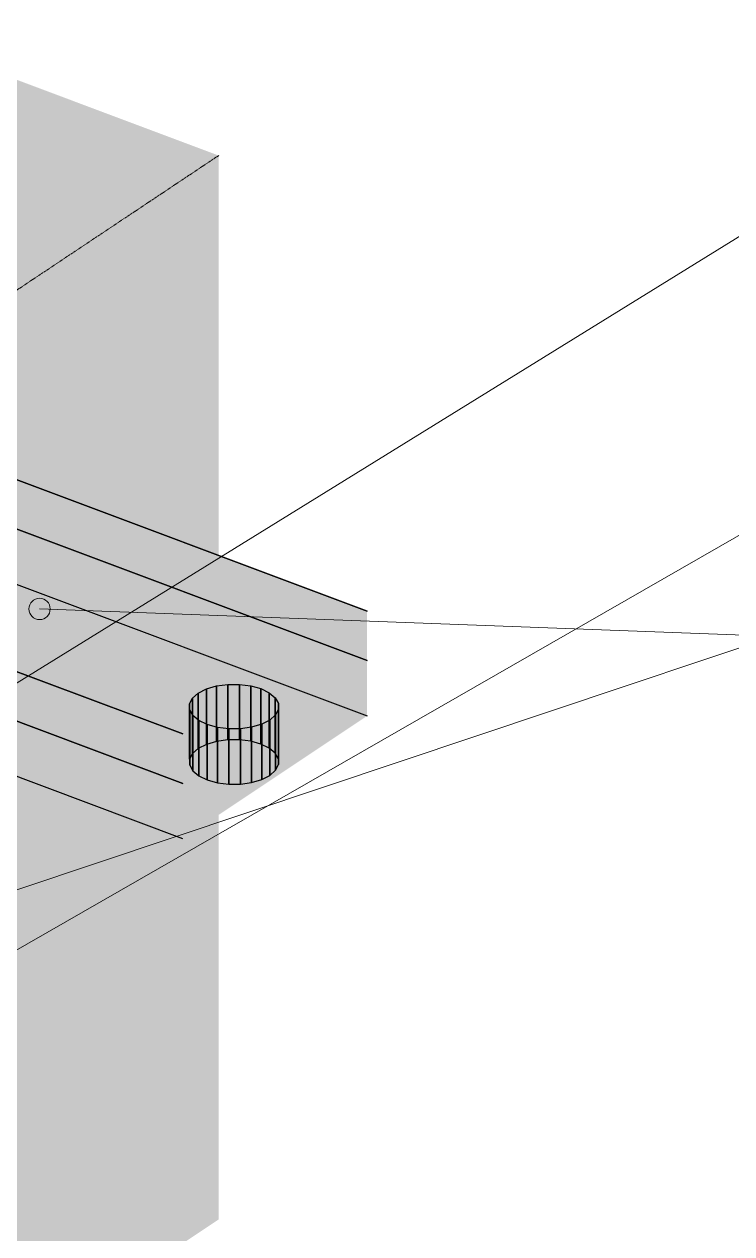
# Model space of a CAD drawing. Header units: millimetres. Extents: x 50 to 612415, y 2 to 4150.
# Drawn here: x 556097 to 556430, y 1045 to 1614 of the extents above; entities that cross this region are included whole.
import ezdxf

# ---------------------------------------------------------------- set-up
doc = ezdxf.new("R2010")
doc.units = ezdxf.units.MM
doc.linetypes.add('DASHED', pattern=[1.524, 1.27, -0.254])
for name, color, linetype, lineweight in [('DIM', 7, 'Continuous', 13), ('HATCH', 8, 'Continuous', 9), ('HIDDEN', 8, 'DASHED', 13), ('OUTLINE', 7, 'Continuous', 25)]:
    doc.layers.add(name, color=color, linetype=linetype, lineweight=lineweight)

msp = doc.modelspace()

# ---------------------------------------------------------------- hatches: boundary and pattern name
at = {"layer": 'HATCH', "true_color": 0xeef1ef}
for points in [[(555645.308, 1289.773), (556092.661, 1588.009), (556188.867, 1551.932), (555741.513, 1253.696)], [(556188.867, 1451.241), (556188.867, 1551.932), (555741.513, 1253.696), (555741.513, 1202.259), (555965.19, 1275.445)], [(556188.867, 1449.793), (556188.867, 1451.241), (555965.19, 1275.445), (555968.797, 1276.455)], [(556188.867, 1446.508), (556188.867, 1449.793), (555968.797, 1276.455), (555971.438, 1274.403)], [(556188.867, 1446.508), (555971.438, 1274.403), (556188.867, 1421.005)], [(556188.867, 1421.005), (555971.438, 1274.403), (556188.867, 1420.569)], [(556188.867, 1420.569), (555971.438, 1274.403), (556188.867, 1419.355)], [(556188.867, 1419.355), (555971.438, 1274.403), (556188.867, 1417.688)], [(556188.867, 1417.688), (555971.438, 1274.403), (555972.405, 1269.841), (556188.867, 1414.148)], [(556188.867, 1408.941), (556188.867, 1412.489), (555972.405, 1269.841), (555971.438, 1263.989)], [(556188.867, 1412.489), (556188.867, 1414.148), (555972.405, 1269.841)], [(556188.867, 1405.43), (556188.867, 1406.357), (555968.797, 1258.416), (555965.19, 1254.616)], [(556188.867, 1404.187), (556188.867, 1405.43), (555965.19, 1254.616)], [(556188.867, 1404.187), (555965.19, 1254.616), (556188.867, 1366.74)], [(556188.867, 1406.357), (556188.867, 1408.941), (555971.438, 1263.989), (555968.797, 1258.416)], [(556188.867, 1366.74), (555965.19, 1254.616), (555972.405, 1134.452), (556188.867, 1282.048)], [(556188.867, 1282.048), (555972.405, 1134.452), (556188.867, 1281.623)], [(556188.867, 1281.623), (555972.405, 1134.452), (556188.867, 1280.419)], [(556188.867, 1280.419), (555972.405, 1134.452), (556188.867, 1278.76)], [(556188.867, 1270.969), (556188.867, 1273.552), (555971.438, 1128.6), (555968.797, 1123.028)], [(556188.867, 1273.552), (556188.867, 1277.1), (555972.405, 1134.452), (555971.438, 1128.6)], [(556188.867, 1277.1), (556188.867, 1278.76), (555972.405, 1134.452)], [(556188.867, 1270.042), (556188.867, 1270.969), (555968.797, 1123.028), (555965.19, 1119.227)], [(556188.867, 1268.798), (556188.867, 1270.042), (555965.19, 1119.227)], [(556188.867, 1268.345), (556188.867, 1268.798), (555965.19, 1119.227)], [(556188.867, 1268.345), (555965.19, 1119.227), (556188.867, 1170.127)], [(556188.867, 1052.036), (556188.867, 1169.719), (555961.582, 1118.217), (555868.27, 838.304)], [(556188.867, 1170.127), (555965.19, 1119.227), (555961.582, 1118.217), (556188.867, 1169.986)], [(556188.867, 1169.986), (555961.582, 1118.217), (556188.867, 1169.719)]]:
    msp.add_hatch(color=7, dxfattribs=at).paths.add_polyline_path(points)
at = {"layer": 'HATCH', "true_color": 0xb7bcc0}
for points in [[(556175.638, 1282.558), (556037.344, 1420.853), (555950.759, 1363.13), (556172.031, 1280.153)], [(556258.615, 1337.876), (556037.344, 1420.853), (556175.638, 1282.558)], [(556251.909, 1310.181), (556258.615, 1314.651), (556008.482, 1408.451), (556087.569, 1346.402)], [(556175.638, 1259.333), (556172.031, 1256.928), (555950.759, 1339.905), (556037.344, 1397.628)], [(556258.615, 1314.651), (556175.638, 1259.333), (556037.344, 1397.628)], [(556251.909, 1284.144), (556087.569, 1320.366), (556008.482, 1382.415), (556258.615, 1288.615)], [(555921.897, 1350.728), (556176.729, 1288.872), (556058.388, 1331.487)], [(555921.897, 1350.728), (556172.031, 1256.928), (556190.857, 1269.479), (556176.729, 1288.872)], [(556251.474, 1309.891), (556251.909, 1310.181), (556087.569, 1346.402), (556090.368, 1344.039)], [(556250.877, 1309.492), (556251.474, 1309.891), (556090.368, 1344.039), (556091.849, 1341.393)], [(556250.155, 1309.012), (556250.877, 1309.492), (556091.849, 1341.393), (556091.909, 1338.647)], [(556090.546, 1335.986), (556087.851, 1333.592), (556203.921, 1302.77)], [(556249.366, 1308.485), (556250.155, 1309.012), (556091.909, 1338.647), (556090.546, 1335.986)], [(556090.546, 1335.986), (556203.921, 1302.77), (556208.709, 1301.423)], [(556238.172, 1301.022), (556249.366, 1308.485), (556090.546, 1335.986), (556208.709, 1301.423)], [(556176.552, 1296.925), (556063.176, 1330.14), (556058.388, 1331.487)], [(556175.188, 1294.264), (556176.552, 1296.925), (556058.388, 1331.487)], [(556175.249, 1291.517), (556175.188, 1294.264), (556058.388, 1331.487)], [(556176.729, 1288.872), (556175.249, 1291.517), (556058.388, 1331.487)], [(556176.552, 1296.925), (556068.498, 1329.458), (556063.176, 1330.14)], [(556176.552, 1296.925), (556079.282, 1330.229), (556073.992, 1329.489)], [(556176.552, 1296.925), (556084.01, 1331.628), (556079.282, 1330.229)], [(556176.552, 1296.925), (556087.851, 1333.592), (556084.01, 1331.628)], [(556087.851, 1333.592), (556193.106, 1303.422), (556198.599, 1303.452)], [(556087.851, 1333.592), (556198.599, 1303.452), (556203.921, 1302.77)], [(556087.851, 1333.592), (556187.815, 1302.682), (556193.106, 1303.422)], [(556087.851, 1333.592), (556183.088, 1301.282), (556187.815, 1302.682)], [(556087.851, 1333.592), (556179.246, 1299.319), (556183.088, 1301.282)], [(556176.552, 1296.925), (556179.246, 1299.319), (556087.851, 1333.592)], [(556058.388, 1305.451), (556176.729, 1262.836), (555921.897, 1324.692)], [(556176.729, 1262.836), (556190.857, 1243.443), (556172.031, 1230.892), (555921.897, 1324.692)], [(556176.552, 1296.925), (556073.992, 1329.489), (556068.498, 1329.458)], [(556251.474, 1283.855), (556090.368, 1318.002), (556087.569, 1320.366), (556251.909, 1284.144)], [(556250.877, 1283.456), (556091.849, 1315.357), (556090.368, 1318.002), (556251.474, 1283.855)], [(556250.155, 1282.975), (556091.909, 1312.61), (556091.849, 1315.357), (556250.877, 1283.456)], [(556084.01, 1305.592), (556087.851, 1307.556), (556176.552, 1270.889)], [(556203.921, 1276.734), (556087.851, 1307.556), (556090.546, 1309.949)], [(556198.599, 1277.416), (556193.106, 1277.386), (556087.851, 1307.556)], [(556203.921, 1276.734), (556198.599, 1277.416), (556087.851, 1307.556)], [(556193.106, 1277.386), (556187.815, 1276.646), (556087.851, 1307.556)], [(556187.815, 1276.646), (556183.088, 1275.246), (556087.851, 1307.556)], [(556183.088, 1275.246), (556179.246, 1273.282), (556087.851, 1307.556)], [(556087.851, 1307.556), (556179.246, 1273.282), (556176.552, 1270.889)], [(556249.366, 1282.449), (556090.546, 1309.949), (556091.909, 1312.61), (556250.155, 1282.975)], [(556208.709, 1275.387), (556203.921, 1276.734), (556090.546, 1309.949)], [(556238.172, 1274.986), (556208.709, 1275.387), (556090.546, 1309.949), (556249.366, 1282.449)], [(556058.388, 1305.451), (556063.176, 1304.104), (556176.552, 1270.889)], [(556058.388, 1305.451), (556176.552, 1270.889), (556175.188, 1268.228)], [(556058.388, 1305.451), (556175.188, 1268.228), (556175.249, 1265.481)], [(556058.388, 1305.451), (556175.249, 1265.481), (556176.729, 1262.836)], [(556063.176, 1304.104), (556068.498, 1303.422), (556176.552, 1270.889)], [(556068.498, 1303.422), (556073.992, 1303.452), (556176.552, 1270.889)], [(556073.992, 1303.452), (556079.282, 1304.192), (556176.552, 1270.889)], [(556079.282, 1304.192), (556084.01, 1305.592), (556176.552, 1270.889)], [(556236.192, 1299.703), (556238.172, 1301.022), (556208.709, 1301.423), (556212.636, 1299.502)], [(556233.361, 1297.815), (556236.192, 1299.703), (556212.636, 1299.502), (556215.435, 1297.139)], [(556229.754, 1295.41), (556233.361, 1297.815), (556215.435, 1297.139), (556216.915, 1294.493)], [(556221.467, 1289.886), (556225.631, 1292.662), (556216.976, 1291.747), (556215.612, 1289.086)], [(556225.631, 1292.662), (556229.754, 1295.41), (556216.915, 1294.493), (556216.976, 1291.747)], [(556190.857, 1269.479), (556191.306, 1269.779), (556179.528, 1286.508), (556176.729, 1288.872)], [(556191.306, 1269.779), (556192.474, 1270.557), (556183.455, 1284.587), (556179.528, 1286.508)], [(556192.474, 1270.557), (556194.454, 1271.877), (556188.243, 1283.24), (556183.455, 1284.587)], [(556214.368, 1285.154), (556215.4, 1285.841), (556209.076, 1284.728), (556204.349, 1283.329)], [(556205.015, 1278.918), (556214.368, 1285.154), (556204.349, 1283.329)], [(556215.4, 1285.841), (556217.87, 1287.488), (556212.918, 1286.692), (556209.076, 1284.728)], [(556217.87, 1287.488), (556221.467, 1289.886), (556215.612, 1289.086), (556212.918, 1286.692)], [(556194.454, 1271.877), (556197.285, 1273.765), (556193.565, 1282.558), (556188.243, 1283.24)], [(556197.285, 1273.765), (556200.892, 1276.169), (556199.058, 1282.589), (556193.565, 1282.558)], [(556200.892, 1276.169), (556205.015, 1278.918), (556204.349, 1283.329), (556199.058, 1282.589)], [(556236.192, 1273.666), (556212.636, 1273.466), (556208.709, 1275.387), (556238.172, 1274.986)], [(556233.361, 1271.779), (556215.435, 1271.102), (556212.636, 1273.466), (556236.192, 1273.666)], [(556229.754, 1269.374), (556216.915, 1268.457), (556215.435, 1271.102), (556233.361, 1271.779)], [(556225.631, 1266.626), (556216.976, 1265.71), (556216.915, 1268.457), (556229.754, 1269.374)], [(556190.857, 1243.443), (556176.729, 1262.836), (556179.528, 1260.472), (556191.306, 1243.742)], [(556217.87, 1261.451), (556212.918, 1260.656), (556215.612, 1263.049), (556221.467, 1263.849)], [(556221.467, 1263.849), (556215.612, 1263.049), (556216.976, 1265.71), (556225.631, 1266.626)], [(556191.306, 1243.742), (556179.528, 1260.472), (556183.455, 1258.551), (556192.474, 1244.521)], [(556192.474, 1244.521), (556183.455, 1258.551), (556188.243, 1257.204), (556194.454, 1245.841)], [(556194.454, 1245.841), (556188.243, 1257.204), (556193.565, 1256.522), (556197.285, 1247.728)], [(556197.285, 1247.728), (556193.565, 1256.522), (556199.058, 1256.552), (556200.892, 1250.133)], [(556200.892, 1250.133), (556199.058, 1256.552), (556204.349, 1257.292), (556205.015, 1252.881)], [(556214.368, 1259.117), (556204.349, 1257.292), (556209.076, 1258.692), (556215.4, 1259.805)], [(556205.015, 1252.881), (556204.349, 1257.292), (556214.368, 1259.117)], [(556215.4, 1259.805), (556209.076, 1258.692), (556212.918, 1260.656), (556217.87, 1261.451)]]:
    msp.add_hatch(color=9, dxfattribs=at).paths.add_polyline_path(points)
at = {"layer": 'HATCH', "true_color": 0xacb1b5}
for points in [[(556258.615, 1314.651), (556037.344, 1397.628), (556037.344, 1420.853), (556258.615, 1337.876)], [(556008.482, 1382.415), (556258.615, 1288.615), (556258.615, 1314.651), (556008.482, 1408.451)], [(555950.759, 1339.905), (556172.031, 1256.928), (556172.031, 1280.153), (555950.759, 1363.13)], [(556172.031, 1230.892), (555921.897, 1324.692), (555921.897, 1350.728), (556172.031, 1256.928)]]:
    msp.add_hatch(color=253, dxfattribs=at).paths.add_polyline_path(points)
at = {"layer": 'HATCH', "true_color": 0xadb2b6}
for points in [[(556187.815, 1276.646), (556183.088, 1275.246), (556183.088, 1301.282), (556187.815, 1302.682)], [(556208.709, 1275.387), (556203.921, 1276.734), (556203.921, 1302.77), (556208.709, 1301.423)], [(556183.455, 1258.551), (556188.243, 1257.204), (556188.243, 1283.24), (556183.455, 1284.587)], [(556204.349, 1257.292), (556209.076, 1258.692), (556209.076, 1284.728), (556204.349, 1283.329)]]:
    msp.add_hatch(color=253, dxfattribs=at).paths.add_polyline_path(points)
at = {"layer": 'HATCH', "true_color": 0xaeb3b7}
for points in [[(556193.106, 1277.386), (556187.815, 1276.646), (556187.815, 1302.682), (556193.106, 1303.422)], [(556203.921, 1276.734), (556198.599, 1277.416), (556198.599, 1303.452), (556203.921, 1302.77)], [(556188.243, 1257.204), (556193.565, 1256.522), (556193.565, 1282.558), (556188.243, 1283.24)], [(556199.058, 1256.552), (556204.349, 1257.292), (556204.349, 1283.329), (556199.058, 1282.589)]]:
    msp.add_hatch(color=253, dxfattribs=at).paths.add_polyline_path(points)
at = {"layer": 'HATCH', "true_color": 0xaeb4b7}
for points in [[(556198.599, 1277.416), (556193.106, 1277.386), (556193.106, 1303.422), (556198.599, 1303.452)], [(556193.565, 1256.522), (556199.058, 1256.552), (556199.058, 1282.589), (556193.565, 1282.558)]]:
    msp.add_hatch(color=253, dxfattribs=at).paths.add_polyline_path(points)
at = {"layer": 'HATCH', "true_color": 0xa6abae}
for points in [[(556176.552, 1270.889), (556175.188, 1268.228), (556175.188, 1294.264), (556176.552, 1296.925)], [(556216.915, 1268.457), (556215.435, 1271.102), (556215.435, 1297.139), (556216.915, 1294.493)], [(556175.249, 1265.481), (556176.729, 1262.836), (556176.729, 1288.872), (556175.249, 1291.517)], [(556215.612, 1263.049), (556216.976, 1265.71), (556216.976, 1291.747), (556215.612, 1289.086)]]:
    msp.add_hatch(color=253, dxfattribs=at).paths.add_polyline_path(points)
at = {"layer": 'HATCH', "true_color": 0xa8aeb1}
for points in [[(556179.246, 1273.282), (556176.552, 1270.889), (556176.552, 1296.925), (556179.246, 1299.319)], [(556212.918, 1260.656), (556215.612, 1263.049), (556215.612, 1289.086), (556212.918, 1286.692)]]:
    msp.add_hatch(color=253, dxfattribs=at).paths.add_polyline_path(points)
at = {"layer": 'HATCH', "true_color": 0xabb0b4}
for points in [[(556183.088, 1275.246), (556179.246, 1273.282), (556179.246, 1299.319), (556183.088, 1301.282)], [(556212.636, 1273.466), (556208.709, 1275.387), (556208.709, 1301.423), (556212.636, 1299.502)], [(556179.528, 1260.472), (556183.455, 1258.551), (556183.455, 1284.587), (556179.528, 1286.508)], [(556209.076, 1258.692), (556212.918, 1260.656), (556212.918, 1286.692), (556209.076, 1284.728)]]:
    msp.add_hatch(color=253, dxfattribs=at).paths.add_polyline_path(points)
at = {"layer": 'HATCH', "true_color": 0xa9aeb1}
for points in [[(556215.435, 1271.102), (556212.636, 1273.466), (556212.636, 1299.502), (556215.435, 1297.139)], [(556176.729, 1262.836), (556179.528, 1260.472), (556179.528, 1286.508), (556176.729, 1288.872)]]:
    msp.add_hatch(color=253, dxfattribs=at).paths.add_polyline_path(points)
at = {"layer": 'HATCH', "true_color": 0xa3a8ab}
for points in [[(556175.188, 1268.228), (556175.249, 1265.481), (556175.249, 1291.517), (556175.188, 1294.264)], [(556216.976, 1265.71), (556216.915, 1268.457), (556216.915, 1294.493), (556216.976, 1291.747)]]:
    msp.add_hatch(color=253, dxfattribs=at).paths.add_polyline_path(points)

# ---------------------------------------------------------------- linework, layer by layer
at = {"layer": 'DIM'}
for points in [[(555893.036, 1179.924), (556880, 1790), (556930, 1790)], [(556090.256, 1176.472), (556880, 1630), (556930, 1630)], [(555917.087, 1147.68), (556880, 1470), (556930, 1470)], [(556104.687, 1338.891), (556880, 1310), (556930, 1310)]]:
    msp.add_lwpolyline(points, dxfattribs=at)
msp.add_circle((556104.687, 1338.891), 5, dxfattribs=at)
at = {"layer": 'HIDDEN', "color": 253, "true_color": 0xaab5af}
msp.add_line((556188.867, 1551.932), (555741.513, 1253.696), dxfattribs=at)
msp.add_line((556188.867, 1551.932), (555741.513, 1253.696), dxfattribs=at)
at = {"layer": 'OUTLINE', "color": 139, "true_color": 0x42544a}
for p, q in [((556037.344, 1420.853), (556258.615, 1337.876)), ((556258.615, 1337.876), (556037.344, 1420.853)), ((556258.615, 1314.651), (556008.482, 1408.451)), ((556258.615, 1314.651), (556008.482, 1408.451)), ((556258.615, 1314.651), (556037.344, 1397.628)), ((556037.344, 1397.628), (556258.615, 1314.651)), ((556008.482, 1382.415), (556258.615, 1288.615)), ((556008.482, 1382.415), (556258.615, 1288.615)), ((555950.759, 1363.13), (556172.031, 1280.153)), ((556172.031, 1280.153), (555950.759, 1363.13)), ((555921.897, 1350.728), (556172.031, 1256.928)), ((555921.897, 1350.728), (556172.031, 1256.928)), ((556172.031, 1256.928), (555950.759, 1339.905)), ((555950.759, 1339.905), (556172.031, 1256.928)), ((556172.031, 1230.892), (555921.897, 1324.692)), ((556172.031, 1230.892), (555921.897, 1324.692)), ((556183.088, 1301.282), (556187.815, 1302.682)), ((556183.088, 1301.282), (556187.815, 1302.682)), ((556187.815, 1302.682), (556193.106, 1303.422)), ((556187.815, 1302.682), (556193.106, 1303.422)), ((556187.815, 1276.646), (556187.815, 1302.682)), ((556187.815, 1302.682), (556187.815, 1276.646)), ((556193.106, 1303.422), (556198.599, 1303.452)), ((556193.106, 1303.422), (556198.599, 1303.452)), ((556193.106, 1277.386), (556193.106, 1303.422)), ((556193.106, 1303.422), (556193.106, 1277.386)), ((556198.599, 1303.452), (556203.921, 1302.77)), ((556198.599, 1303.452), (556198.599, 1277.416)), ((556198.599, 1277.416), (556198.599, 1303.452)), ((556198.599, 1303.452), (556203.921, 1302.77)), ((556203.921, 1302.77), (556208.709, 1301.423)), ((556203.921, 1302.77), (556203.921, 1276.734)), ((556203.921, 1276.734), (556203.921, 1302.77)), ((556203.921, 1302.77), (556208.709, 1301.423)), ((556175.188, 1294.264), (556176.552, 1296.925)), ((556175.188, 1294.264), (556176.552, 1296.925)), ((556176.552, 1296.925), (556179.246, 1299.319)), ((556176.552, 1296.925), (556179.246, 1299.319)), ((556176.552, 1270.889), (556176.552, 1296.925)), ((556176.552, 1296.925), (556176.552, 1270.889)), ((556179.246, 1299.319), (556183.088, 1301.282)), ((556179.246, 1299.319), (556183.088, 1301.282)), ((556179.246, 1273.282), (556179.246, 1299.319)), ((556179.246, 1299.319), (556179.246, 1273.282)), ((556183.088, 1275.246), (556183.088, 1301.282)), ((556183.088, 1301.282), (556183.088, 1275.246)), ((556208.709, 1301.423), (556208.709, 1275.387)), ((556208.709, 1275.387), (556208.709, 1301.423)), ((556208.709, 1301.423), (556212.636, 1299.502)), ((556208.709, 1301.423), (556212.636, 1299.502)), ((556212.636, 1299.502), (556212.636, 1273.466)), ((556212.636, 1273.466), (556212.636, 1299.502)), ((556212.636, 1299.502), (556215.435, 1297.139)), ((556212.636, 1299.502), (556215.435, 1297.139)), ((556215.435, 1297.139), (556215.435, 1271.102)), ((556215.435, 1271.102), (556215.435, 1297.139)), ((556215.435, 1297.139), (556216.915, 1294.493)), ((556215.435, 1297.139), (556216.915, 1294.493)), ((556175.249, 1291.517), (556175.188, 1294.264)), ((556175.188, 1268.228), (556175.188, 1294.264)), ((556175.249, 1291.517), (556175.188, 1294.264)), ((556175.188, 1294.264), (556175.188, 1268.228)), ((556176.729, 1288.872), (556175.249, 1291.517)), ((556175.249, 1265.481), (556175.249, 1291.517)), ((556176.729, 1288.872), (556175.249, 1291.517)), ((556175.249, 1291.517), (556175.249, 1265.481)), ((556216.976, 1291.747), (556215.612, 1289.086)), ((556216.976, 1291.747), (556215.612, 1289.086)), ((556216.915, 1294.493), (556216.915, 1268.457)), ((556216.915, 1268.457), (556216.915, 1294.493)), ((556216.915, 1294.493), (556216.976, 1291.747)), ((556216.915, 1294.493), (556216.976, 1291.747)), ((556216.976, 1291.747), (556216.976, 1265.71)), ((556216.976, 1265.71), (556216.976, 1291.747)), ((556176.729, 1262.836), (556176.729, 1288.872)), ((556179.528, 1286.508), (556176.729, 1288.872)), ((556176.729, 1288.872), (556176.729, 1262.836)), ((556179.528, 1286.508), (556176.729, 1288.872)), ((556179.528, 1260.472), (556179.528, 1286.508)), ((556183.455, 1284.587), (556179.528, 1286.508)), ((556179.528, 1286.508), (556179.528, 1260.472)), ((556183.455, 1284.587), (556179.528, 1286.508)), ((556183.455, 1258.551), (556183.455, 1284.587)), ((556188.243, 1283.24), (556183.455, 1284.587)), ((556183.455, 1284.587), (556183.455, 1258.551)), ((556188.243, 1283.24), (556183.455, 1284.587)), ((556209.076, 1284.728), (556204.349, 1283.329)), ((556209.076, 1284.728), (556204.349, 1283.329)), ((556212.918, 1286.692), (556209.076, 1284.728)), ((556212.918, 1286.692), (556209.076, 1284.728)), ((556209.076, 1284.728), (556209.076, 1258.692)), ((556209.076, 1258.692), (556209.076, 1284.728)), ((556215.612, 1289.086), (556212.918, 1286.692)), ((556215.612, 1289.086), (556212.918, 1286.692)), ((556212.918, 1286.692), (556212.918, 1260.656)), ((556212.918, 1260.656), (556212.918, 1286.692)), ((556215.612, 1289.086), (556215.612, 1263.049)), ((556215.612, 1263.049), (556215.612, 1289.086)), ((556188.243, 1257.204), (556188.243, 1283.24)), ((556193.565, 1282.558), (556188.243, 1283.24)), ((556188.243, 1283.24), (556188.243, 1257.204)), ((556193.565, 1282.558), (556188.243, 1283.24)), ((556199.058, 1282.589), (556193.565, 1282.558)), ((556199.058, 1282.589), (556193.565, 1282.558)), ((556193.565, 1256.522), (556193.565, 1282.558)), ((556193.565, 1282.558), (556193.565, 1256.522)), ((556204.349, 1283.329), (556199.058, 1282.589)), ((556204.349, 1283.329), (556199.058, 1282.589)), ((556199.058, 1282.589), (556199.058, 1256.552)), ((556199.058, 1256.552), (556199.058, 1282.589)), ((556204.349, 1283.329), (556204.349, 1257.292)), ((556204.349, 1257.292), (556204.349, 1283.329)), ((556179.246, 1273.282), (556176.552, 1270.889)), ((556179.246, 1273.282), (556176.552, 1270.889)), ((556183.088, 1275.246), (556179.246, 1273.282)), ((556183.088, 1275.246), (556179.246, 1273.282)), ((556187.815, 1276.646), (556183.088, 1275.246)), ((556187.815, 1276.646), (556183.088, 1275.246)), ((556193.106, 1277.386), (556187.815, 1276.646)), ((556193.106, 1277.386), (556187.815, 1276.646)), ((556198.599, 1277.416), (556193.106, 1277.386)), ((556198.599, 1277.416), (556193.106, 1277.386)), ((556203.921, 1276.734), (556198.599, 1277.416)), ((556203.921, 1276.734), (556198.599, 1277.416)), ((556208.709, 1275.387), (556203.921, 1276.734)), ((556208.709, 1275.387), (556203.921, 1276.734)), ((556212.636, 1273.466), (556208.709, 1275.387)), ((556212.636, 1273.466), (556208.709, 1275.387)), ((556215.435, 1271.102), (556212.636, 1273.466)), ((556215.435, 1271.102), (556212.636, 1273.466)), ((556176.552, 1270.889), (556175.188, 1268.228)), ((556176.552, 1270.889), (556175.188, 1268.228)), ((556175.188, 1268.228), (556175.249, 1265.481)), ((556175.188, 1268.228), (556175.249, 1265.481)), ((556216.915, 1268.457), (556215.435, 1271.102)), ((556216.915, 1268.457), (556215.435, 1271.102)), ((556216.976, 1265.71), (556216.915, 1268.457)), ((556216.976, 1265.71), (556216.915, 1268.457)), ((556175.249, 1265.481), (556176.729, 1262.836)), ((556175.249, 1265.481), (556176.729, 1262.836)), ((556176.729, 1262.836), (556179.528, 1260.472)), ((556176.729, 1262.836), (556179.528, 1260.472)), ((556212.918, 1260.656), (556215.612, 1263.049)), ((556212.918, 1260.656), (556215.612, 1263.049)), ((556215.612, 1263.049), (556216.976, 1265.71)), ((556215.612, 1263.049), (556216.976, 1265.71)), ((556179.528, 1260.472), (556183.455, 1258.551)), ((556179.528, 1260.472), (556183.455, 1258.551)), ((556183.455, 1258.551), (556188.243, 1257.204)), ((556183.455, 1258.551), (556188.243, 1257.204)), ((556188.243, 1257.204), (556193.565, 1256.522)), ((556188.243, 1257.204), (556193.565, 1256.522)), ((556193.565, 1256.522), (556199.058, 1256.552)), ((556193.565, 1256.522), (556199.058, 1256.552)), ((556199.058, 1256.552), (556204.349, 1257.292)), ((556199.058, 1256.552), (556204.349, 1257.292)), ((556204.349, 1257.292), (556209.076, 1258.692)), ((556204.349, 1257.292), (556209.076, 1258.692)), ((556209.076, 1258.692), (556212.918, 1260.656)), ((556209.076, 1258.692), (556212.918, 1260.656))]:
    msp.add_line(p, q, dxfattribs=at)

doc.saveas('drawing.dxf')
